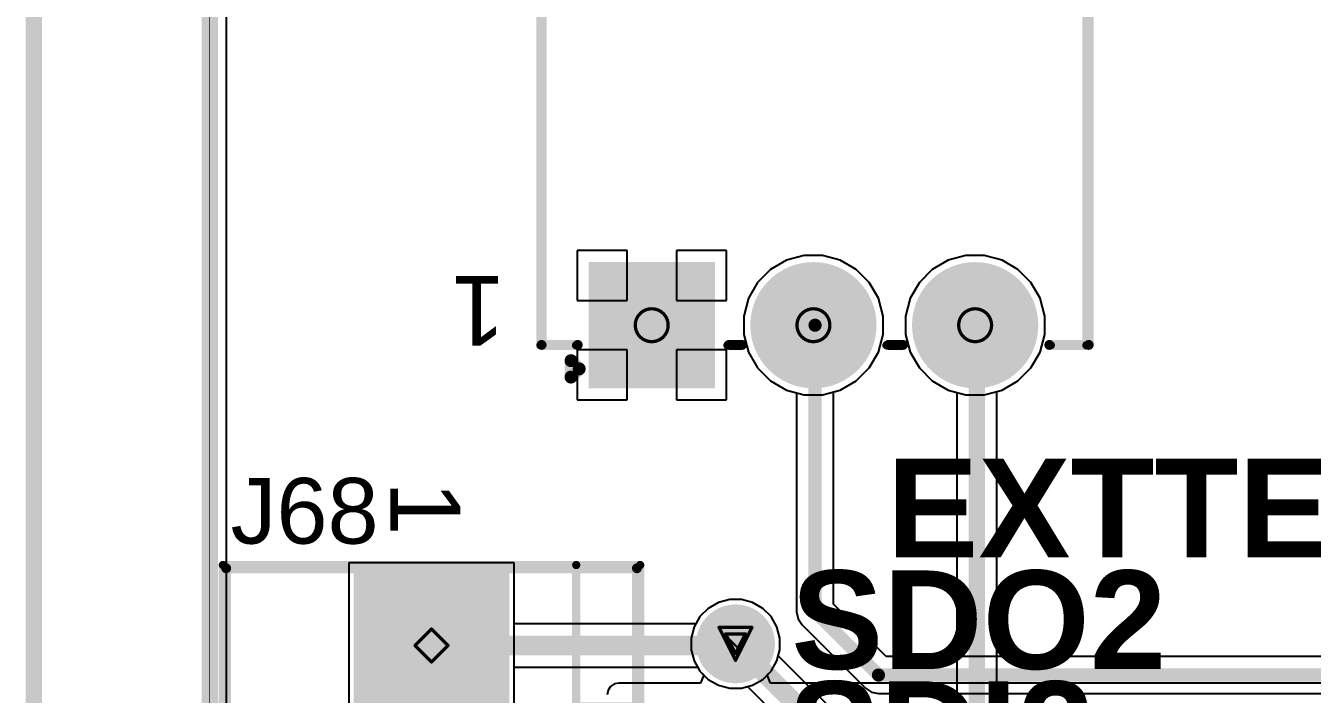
# Model space of a CAD drawing. Header units: inches. Extents: x -0.1 to 17.9, y -0.8 to 4.8.
# Drawn here: x -0.112 to 0.671, y 3.545 to 3.952 of the extents above; entities that cross this region are included whole.
import ezdxf

# ---------------------------------------------------------------- set-up
doc = ezdxf.new("R2010")
doc.units = ezdxf.units.IN
doc.header["$MEASUREMENT"] = 0
for name, color, linetype in [('Board Outline', 216, 'Continuous'), ('Bottom Layer 1', 5, 'Continuous'), ('Bottom Solder', 6, 'Continuous'), ('Dimension', 6, 'Continuous'), ('Drill Drawing', 1, 'Continuous'), ('GND+Signal', 16, 'Continuous'), ('Multi-Layer', 9, 'Continuous'), ('Pad Holes', 156, 'Continuous'), ('PWR+Signal', 76, 'Continuous'), ('Route Tool Path', 56, 'Continuous'), ('Top 3D Body', 56, 'Continuous'), ('Top Layer 1', 1, 'Continuous'), ('Top Overlay', 2, 'Continuous'), ('Top Solder', 216, 'Continuous'), ('Top Value', 56, 'Continuous')]:
    doc.layers.add(name, color=color, linetype=linetype)
doc.styles.add('Arial', font='', dxfattribs={"height": 0.2})
doc.styles.add('Arial_Bold', font='', dxfattribs={"height": 0.2})
doc.styles.get('Arial').set_extended_font_data('Arial')
doc.styles.get('Arial_Bold').set_extended_font_data('Arial', bold=True)

# ---------------------------------------------------------------- blocks, each defined once
blk = doc.blocks.new('T____P______TH_1_8___H_________0_92___51')
at = {"layer": 'Bottom Layer 1'}
h = blk.add_hatch(color=5, dxfattribs=at)
edge = h.paths.add_edge_path()
edge.add_arc((0.233, -0.174), 0.02, 0, 360)
at = {"layer": 'Bottom Solder'}
h = blk.add_hatch(color=6, dxfattribs=at)
edge = h.paths.add_edge_path()
edge.add_arc((0.233, -0.174), 0.024, 0, 360)
at = {"layer": 'GND+Signal'}
h = blk.add_hatch(color=16, dxfattribs=at)
edge = h.paths.add_edge_path()
edge.add_arc((0.233, -0.174), 0.02, 0, 360)
at = {"layer": 'Multi-Layer'}
h = blk.add_hatch(color=9, dxfattribs=at)
edge = h.paths.add_edge_path()
edge.add_arc((0.233, -0.174), 0.02, 0, 360)
at = {"layer": 'Pad Holes'}
h = blk.add_hatch(color=7, dxfattribs=at)
edge = h.paths.add_edge_path()
edge.add_arc((0.233, -0.174), 0.01, 0, 360)
at = {"layer": 'PWR+Signal'}
h = blk.add_hatch(color=76, dxfattribs=at)
edge = h.paths.add_edge_path()
edge.add_arc((0.233, -0.174), 0.02, 0, 360)
at = {"layer": 'Top Layer 1'}
h = blk.add_hatch(color=1, dxfattribs=at)
edge = h.paths.add_edge_path()
edge.add_arc((0.233, -0.174), 0.02, 0, 360)
at = {"layer": 'Top Solder'}
h = blk.add_hatch(color=216, dxfattribs=at)
edge = h.paths.add_edge_path()
edge.add_arc((0.233, -0.174), 0.024, 0, 360)
blk = doc.blocks.new('1718561004_80')
at = {"layer": 'Bottom Layer 1'}
blk.add_hatch(color=5, dxfattribs=at).paths.add_polyline_path([(-0.19331, 0.04331), (-0.10669, 0.04331), (-0.10669, -0.04331), (-0.19331, -0.04331)])
h = blk.add_hatch(color=5, dxfattribs=at)
edge = h.paths.add_edge_path()
edge.add_arc((-0.05, 0), 0.04331, 0, 360)
h = blk.add_hatch(color=5, dxfattribs=at)
edge = h.paths.add_edge_path()
edge.add_arc((0.05, 0), 0.04331, 0, 360)
h = blk.add_hatch(color=5, dxfattribs=at)
edge = h.paths.add_edge_path()
edge.add_arc((0.15, 0), 0.04331, 0, 360)
at = {"layer": 'Bottom Solder'}
blk.add_hatch(color=6, dxfattribs=at).paths.add_polyline_path([(-0.19731, 0.04731), (-0.10269, 0.04731), (-0.10269, -0.04731), (-0.19731, -0.04731)])
h = blk.add_hatch(color=6, dxfattribs=at)
edge = h.paths.add_edge_path()
edge.add_arc((-0.05, 0), 0.04731, 0, 360)
h = blk.add_hatch(color=6, dxfattribs=at)
edge = h.paths.add_edge_path()
edge.add_arc((0.05, 0), 0.04731, 0, 360)
h = blk.add_hatch(color=6, dxfattribs=at)
edge = h.paths.add_edge_path()
edge.add_arc((0.15, 0), 0.04731, 0, 360)
at = {"layer": 'GND+Signal'}
blk.add_hatch(color=16, dxfattribs=at).paths.add_polyline_path([(-0.19331, 0.04331), (-0.10669, 0.04331), (-0.10669, -0.04331), (-0.19331, -0.04331)])
h = blk.add_hatch(color=16, dxfattribs=at)
edge = h.paths.add_edge_path()
edge.add_arc((-0.05, 0), 0.04331, 0, 360)
h = blk.add_hatch(color=16, dxfattribs=at)
edge = h.paths.add_edge_path()
edge.add_arc((0.05, 0), 0.04331, 0, 360)
h = blk.add_hatch(color=16, dxfattribs=at)
edge = h.paths.add_edge_path()
edge.add_arc((0.15, 0), 0.04331, 0, 360)
at = {"layer": 'Multi-Layer'}
blk.add_hatch(color=9, dxfattribs=at).paths.add_polyline_path([(-0.19331, 0.04331), (-0.10669, 0.04331), (-0.10669, -0.04331), (-0.19331, -0.04331)])
h = blk.add_hatch(color=9, dxfattribs=at)
edge = h.paths.add_edge_path()
edge.add_arc((-0.05, 0), 0.04331, 0, 360)
h = blk.add_hatch(color=9, dxfattribs=at)
edge = h.paths.add_edge_path()
edge.add_arc((0.05, 0), 0.04331, 0, 360)
h = blk.add_hatch(color=9, dxfattribs=at)
edge = h.paths.add_edge_path()
edge.add_arc((0.15, 0), 0.04331, 0, 360)
at = {"layer": 'Pad Holes'}
h = blk.add_hatch(color=7, dxfattribs=at)
edge = h.paths.add_edge_path()
edge.add_arc((-0.15, 0), 0.02264, 0, 360)
h = blk.add_hatch(color=7, dxfattribs=at)
edge = h.paths.add_edge_path()
edge.add_arc((-0.05, 0), 0.02264, 0, 360)
h = blk.add_hatch(color=7, dxfattribs=at)
edge = h.paths.add_edge_path()
edge.add_arc((0.05, 0), 0.02264, 0, 360)
h = blk.add_hatch(color=7, dxfattribs=at)
edge = h.paths.add_edge_path()
edge.add_arc((0.15, 0), 0.02264, 0, 360)
at = {"layer": 'PWR+Signal'}
blk.add_hatch(color=76, dxfattribs=at).paths.add_polyline_path([(-0.19331, 0.04331), (-0.10669, 0.04331), (-0.10669, -0.04331), (-0.19331, -0.04331)])
h = blk.add_hatch(color=76, dxfattribs=at)
edge = h.paths.add_edge_path()
edge.add_arc((-0.05, 0), 0.04331, 0, 360)
h = blk.add_hatch(color=76, dxfattribs=at)
edge = h.paths.add_edge_path()
edge.add_arc((0.05, 0), 0.04331, 0, 360)
h = blk.add_hatch(color=76, dxfattribs=at)
edge = h.paths.add_edge_path()
edge.add_arc((0.15, 0), 0.04331, 0, 360)
at = {"layer": 'Top Layer 1'}
blk.add_hatch(color=1, dxfattribs=at).paths.add_polyline_path([(-0.19331, 0.04331), (-0.10669, 0.04331), (-0.10669, -0.04331), (-0.19331, -0.04331)])
h = blk.add_hatch(color=1, dxfattribs=at)
edge = h.paths.add_edge_path()
edge.add_arc((-0.05, 0), 0.04331, 0, 360)
h = blk.add_hatch(color=1, dxfattribs=at)
edge = h.paths.add_edge_path()
edge.add_arc((0.05, 0), 0.04331, 0, 360)
h = blk.add_hatch(color=1, dxfattribs=at)
edge = h.paths.add_edge_path()
edge.add_arc((0.15, 0), 0.04331, 0, 360)
at = {"layer": 'Top Overlay'}
blk.add_hatch(color=2, dxfattribs=at).paths.add_polyline_path([(-0.1153, 0.08805), (0.10668, 0.08805), (0.10668, 0.127), (-0.1153, 0.127)])
at = {"layer": 'Top Solder'}
blk.add_hatch(color=216, dxfattribs=at).paths.add_polyline_path([(-0.19731, 0.04731), (-0.10269, 0.04731), (-0.10269, -0.04731), (-0.19731, -0.04731)])
h = blk.add_hatch(color=216, dxfattribs=at)
edge = h.paths.add_edge_path()
edge.add_arc((-0.05, 0), 0.04731, 0, 360)
h = blk.add_hatch(color=216, dxfattribs=at)
edge = h.paths.add_edge_path()
edge.add_arc((0.05, 0), 0.04731, 0, 360)
h = blk.add_hatch(color=216, dxfattribs=at)
edge = h.paths.add_edge_path()
edge.add_arc((0.15, 0), 0.04731, 0, 360)
at = {"layer": 'Top Overlay'}
for points in [[(-0.199, -0.127, 0.005, 0.005, 0), (-0.199, 0.127, 0.005, 0.005, 0)], [(0.199, 0.127, 0.005, 0.005, 0), (-0.199, 0.127, 0.005, 0.005, 0)], [(0.199, -0.127, 0.005, 0.005, 0), (0.199, 0.127, 0.005, 0.005, 0)], [(0.19806, 0.08805, 0.005, 0.005, 0), (-0.199, 0.08805, 0.005, 0.005, 0)], [(0.199, -0.127, 0.005, 0.005, 0), (-0.199, -0.127, 0.005, 0.005, 0)]]:
    blk.add_lwpolyline(points, format="xyseb", dxfattribs=at)
for points in [[(-0.20025, 0.127, 0.0025, 0.0025, 1), (-0.19775, 0.127, 0.0025, 0.0025, 1)], [(-0.20025, 0.127, 0.0025, 0.0025, 1), (-0.19775, 0.127, 0.0025, 0.0025, 1)], [(0.19775, 0.127, 0.0025, 0.0025, 1), (0.20025, 0.127, 0.0025, 0.0025, 1)], [(0.19775, 0.127, 0.0025, 0.0025, 1), (0.20025, 0.127, 0.0025, 0.0025, 1)], [(-0.20025, 0.08805, 0.0025, 0.0025, 1), (-0.19775, 0.08805, 0.0025, 0.0025, 1)], [(0.19681, 0.08805, 0.0025, 0.0025, 1), (0.19931, 0.08805, 0.0025, 0.0025, 1)], [(-0.20025, -0.127, 0.0025, 0.0025, 1), (-0.19775, -0.127, 0.0025, 0.0025, 1)], [(-0.20025, -0.127, 0.0025, 0.0025, 1), (-0.19775, -0.127, 0.0025, 0.0025, 1)], [(0.19775, -0.127, 0.0025, 0.0025, 1), (0.20025, -0.127, 0.0025, 0.0025, 1)], [(0.19775, -0.127, 0.0025, 0.0025, 1), (0.20025, -0.127, 0.0025, 0.0025, 1)]]:
    blk.add_lwpolyline(points, format="xyseb", close=True, dxfattribs=at)
blk = doc.blocks.new('1053131303_193')
at = {"layer": 'Bottom Layer 1'}
h = blk.add_hatch(color=5, dxfattribs=at)
edge = h.paths.add_edge_path()
edge.add_arc((-0.09843, 0.14134), 0.03543, 0, 360)
h = blk.add_hatch(color=5, dxfattribs=at)
edge = h.paths.add_edge_path()
edge.add_arc((0, 0.14134), 0.03543, 0, 360)
blk.add_hatch(color=5, dxfattribs=at).paths.add_polyline_path([(0.06299, 0.17677), (0.13386, 0.17677), (0.13386, 0.10591), (0.06299, 0.10591)])
at = {"layer": 'Bottom Solder'}
h = blk.add_hatch(color=6, dxfattribs=at)
edge = h.paths.add_edge_path()
edge.add_arc((-0.09843, 0.14134), 0.03843, 0, 360)
h = blk.add_hatch(color=6, dxfattribs=at)
edge = h.paths.add_edge_path()
edge.add_arc((0, 0.14134), 0.03843, 0, 360)
blk.add_hatch(color=6, dxfattribs=at).paths.add_polyline_path([(0.05999, 0.17977), (0.13686, 0.17977), (0.13686, 0.10291), (0.05999, 0.10291)])
h = blk.add_hatch(color=6, dxfattribs=at)
edge = h.paths.add_edge_path()
edge.add_arc((-0.09842, -0.14134), 0.003, 0, 360)
h = blk.add_hatch(color=6, dxfattribs=at)
edge = h.paths.add_edge_path()
edge.add_arc((0.09842, -0.14134), 0.003, 0, 360)
at = {"layer": 'GND+Signal'}
h = blk.add_hatch(color=16, dxfattribs=at)
edge = h.paths.add_edge_path()
edge.add_arc((-0.09843, 0.14134), 0.03543, 0, 360)
h = blk.add_hatch(color=16, dxfattribs=at)
edge = h.paths.add_edge_path()
edge.add_arc((0, 0.14134), 0.03543, 0, 360)
blk.add_hatch(color=16, dxfattribs=at).paths.add_polyline_path([(0.06299, 0.17677), (0.13386, 0.17677), (0.13386, 0.10591), (0.06299, 0.10591)])
at = {"layer": 'Multi-Layer'}
h = blk.add_hatch(color=9, dxfattribs=at)
edge = h.paths.add_edge_path()
edge.add_arc((-0.09843, 0.14134), 0.03543, 0, 360)
h = blk.add_hatch(color=9, dxfattribs=at)
edge = h.paths.add_edge_path()
edge.add_arc((0, 0.14134), 0.03543, 0, 360)
blk.add_hatch(color=9, dxfattribs=at).paths.add_polyline_path([(0.06299, 0.17677), (0.13386, 0.17677), (0.13386, 0.10591), (0.06299, 0.10591)])
at = {"layer": 'Pad Holes'}
h = blk.add_hatch(color=7, dxfattribs=at)
edge = h.paths.add_edge_path()
edge.add_arc((-0.09843, 0.14134), 0.02362, 0, 360)
h = blk.add_hatch(color=7, dxfattribs=at)
edge = h.paths.add_edge_path()
edge.add_arc((0, 0.14134), 0.02362, 0, 360)
h = blk.add_hatch(color=7, dxfattribs=at)
edge = h.paths.add_edge_path()
edge.add_arc((0.09842, 0.14134), 0.02362, 0, 360)
h = blk.add_hatch(color=7, dxfattribs=at)
edge = h.paths.add_edge_path()
edge.add_arc((-0.09842, -0.14134), 0.03189, 0, 360)
h = blk.add_hatch(color=7, dxfattribs=at)
edge = h.paths.add_edge_path()
edge.add_arc((0.09547, -0.14134), 0.0315, 90, 270)
edge.add_line((0.09547, -0.17283), (0.10138, -0.17283))
edge.add_arc((0.10138, -0.14134), 0.0315, 270, 450)
edge.add_line((0.10138, -0.10984), (0.09547, -0.10984))
at = {"layer": 'PWR+Signal'}
h = blk.add_hatch(color=76, dxfattribs=at)
edge = h.paths.add_edge_path()
edge.add_arc((-0.09843, 0.14134), 0.03543, 0, 360)
h = blk.add_hatch(color=76, dxfattribs=at)
edge = h.paths.add_edge_path()
edge.add_arc((0, 0.14134), 0.03543, 0, 360)
blk.add_hatch(color=76, dxfattribs=at).paths.add_polyline_path([(0.06299, 0.17677), (0.13386, 0.17677), (0.13386, 0.10591), (0.06299, 0.10591)])
at = {"layer": 'Top Layer 1'}
h = blk.add_hatch(color=1, dxfattribs=at)
edge = h.paths.add_edge_path()
edge.add_arc((-0.09843, 0.14134), 0.03543, 0, 360)
h = blk.add_hatch(color=1, dxfattribs=at)
edge = h.paths.add_edge_path()
edge.add_arc((0, 0.14134), 0.03543, 0, 360)
blk.add_hatch(color=1, dxfattribs=at).paths.add_polyline_path([(0.06299, 0.17677), (0.13386, 0.17677), (0.13386, 0.10591), (0.06299, 0.10591)])
at = {"layer": 'Top Solder'}
h = blk.add_hatch(color=216, dxfattribs=at)
edge = h.paths.add_edge_path()
edge.add_arc((-0.09843, 0.14134), 0.03843, 0, 360)
h = blk.add_hatch(color=216, dxfattribs=at)
edge = h.paths.add_edge_path()
edge.add_arc((0, 0.14134), 0.03843, 0, 360)
blk.add_hatch(color=216, dxfattribs=at).paths.add_polyline_path([(0.05999, 0.17977), (0.13686, 0.17977), (0.13686, 0.10291), (0.05999, 0.10291)])
h = blk.add_hatch(color=216, dxfattribs=at)
edge = h.paths.add_edge_path()
edge.add_arc((-0.09842, -0.14134), 0.003, 0, 360)
h = blk.add_hatch(color=216, dxfattribs=at)
edge = h.paths.add_edge_path()
edge.add_arc((0.09842, -0.14134), 0.003, 0, 360)
at = {"layer": 'Top Overlay'}
for points in [[(0.14756, 0.17292, 0.00787, 0.00787, 0), (0.14256, 0.16792, 0.00787, 0.00787, 0)], [(0.14756, 0.17292, 0.00787, 0.00787, 0), (0.14756, 0.16292, 0.00787, 0.00787, 0)], [(0.14756, 0.16292, 0.00787, 0.00787, 0), (0.14256, 0.16792, 0.00787, 0.00787, 0)], [(-0.16614, 0.15354, 0.005, 0.005, 0), (-0.16614, -0.22909, 0.005, 0.005, 0)], [(-0.14449, 0.15354, 0.005, 0.005, 0), (-0.16614, 0.15354, 0.005, 0.005, 0)], [(-0.04442, 0.15354, 0.005, 0.005, 0), (-0.05401, 0.15354, 0.005, 0.005, 0)], [(0.05236, 0.15354, 0.005, 0.005, 0), (0.04442, 0.15354, 0.005, 0.005, 0)], [(0.16614, 0.15354, 0.005, 0.005, 0), (0.14449, 0.15354, 0.005, 0.005, 0)], [(0.16614, 0.15354, 0.005, 0.005, 0), (0.16614, -0.22909, 0.005, 0.005, 0)], [(0.16614, -0.22909, 0.005, 0.005, 0), (-0.16614, -0.22909, 0.005, 0.005, 0)]]:
    blk.add_lwpolyline(points, format="xyseb", dxfattribs=at)
for points in [[(0.14559, 0.17292, 0.00394, 0.00394, 1), (0.14952, 0.17292, 0.00394, 0.00394, 1)], [(0.14559, 0.17292, 0.00394, 0.00394, 1), (0.14952, 0.17292, 0.00394, 0.00394, 1)], [(0.14059, 0.16792, 0.00394, 0.00394, 1), (0.14452, 0.16792, 0.00394, 0.00394, 1)], [(0.14059, 0.16792, 0.00394, 0.00394, 1), (0.14452, 0.16792, 0.00394, 0.00394, 1)], [(0.14559, 0.16292, 0.00394, 0.00394, 1), (0.14952, 0.16292, 0.00394, 0.00394, 1)], [(0.14559, 0.16292, 0.00394, 0.00394, 1), (0.14952, 0.16292, 0.00394, 0.00394, 1)], [(-0.16739, 0.15354, 0.0025, 0.0025, 1), (-0.16489, 0.15354, 0.0025, 0.0025, 1)], [(-0.16739, 0.15354, 0.0025, 0.0025, 1), (-0.16489, 0.15354, 0.0025, 0.0025, 1)], [(-0.14574, 0.15354, 0.0025, 0.0025, 1), (-0.14324, 0.15354, 0.0025, 0.0025, 1)], [(-0.05526, 0.15354, 0.0025, 0.0025, 1), (-0.05276, 0.15354, 0.0025, 0.0025, 1)], [(-0.04567, 0.15354, 0.0025, 0.0025, 1), (-0.04317, 0.15354, 0.0025, 0.0025, 1)], [(0.04317, 0.15354, 0.0025, 0.0025, 1), (0.04567, 0.15354, 0.0025, 0.0025, 1)], [(0.05111, 0.15354, 0.0025, 0.0025, 1), (0.05361, 0.15354, 0.0025, 0.0025, 1)], [(0.14324, 0.15354, 0.0025, 0.0025, 1), (0.14574, 0.15354, 0.0025, 0.0025, 1)], [(0.16489, 0.15354, 0.0025, 0.0025, 1), (0.16739, 0.15354, 0.0025, 0.0025, 1)], [(0.16489, 0.15354, 0.0025, 0.0025, 1), (0.16739, 0.15354, 0.0025, 0.0025, 1)], [(-0.16739, -0.22909, 0.0025, 0.0025, 1), (-0.16489, -0.22909, 0.0025, 0.0025, 1)], [(-0.16739, -0.22909, 0.0025, 0.0025, 1), (-0.16489, -0.22909, 0.0025, 0.0025, 1)], [(0.16489, -0.22909, 0.0025, 0.0025, 1), (0.16739, -0.22909, 0.0025, 0.0025, 1)], [(0.16489, -0.22909, 0.0025, 0.0025, 1), (0.16739, -0.22909, 0.0025, 0.0025, 1)]]:
    blk.add_lwpolyline(points, format="xyseb", close=True, dxfattribs=at)
at = {"layer": 'Top Overlay', "style": 'Arial'}
blk.add_text('PCB Edge', height=0.025, dxfattribs=at).set_placement((-0.09258, -0.22033))

msp = doc.modelspace()

# ---------------------------------------------------------------- hatches: boundary and pattern name
at = {"layer": 'Pad Holes'}
h = msp.add_hatch(color=7, dxfattribs=at)
edge = h.paths.add_edge_path()
edge.add_arc((0.202, 3.758), 0.0015, 0, 360)
h = msp.add_hatch(color=7, dxfattribs=at)
edge = h.paths.add_edge_path()
edge.add_arc((0.202, 3.758), 0.0015, 0, 360)
h = msp.add_hatch(color=7, dxfattribs=at)
edge = h.paths.add_edge_path()
edge.add_arc((0.224, 3.758), 0.0015, 0, 360)
h = msp.add_hatch(color=7, dxfattribs=at)
edge = h.paths.add_edge_path()
edge.add_arc((0.316, 3.758), 0.0015, 0, 360)
h = msp.add_hatch(color=7, dxfattribs=at)
edge = h.paths.add_edge_path()
edge.add_arc((0.324, 3.758), 0.0015, 0, 360)
h = msp.add_hatch(color=7, dxfattribs=at)
edge = h.paths.add_edge_path()
edge.add_arc((0.413, 3.758), 0.0015, 0, 360)
h = msp.add_hatch(color=7, dxfattribs=at)
edge = h.paths.add_edge_path()
edge.add_arc((0.422, 3.758), 0.0015, 0, 360)
h = msp.add_hatch(color=7, dxfattribs=at)
edge = h.paths.add_edge_path()
edge.add_arc((0.511, 3.758), 0.0015, 0, 360)
h = msp.add_hatch(color=7, dxfattribs=at)
edge = h.paths.add_edge_path()
edge.add_arc((0.535, 3.758), 0.0015, 0, 360)
h = msp.add_hatch(color=7, dxfattribs=at)
edge = h.paths.add_edge_path()
edge.add_arc((0.535, 3.758), 0.0015, 0, 360)
h = msp.add_hatch(color=7, dxfattribs=at)
edge = h.paths.add_edge_path()
edge.add_arc((0.01, 3.622), 0.0015, 0, 360)
h = msp.add_hatch(color=7, dxfattribs=at)
edge = h.paths.add_edge_path()
edge.add_arc((0.01, 3.622), 0.0015, 0, 360)
h = msp.add_hatch(color=7, dxfattribs=at)
edge = h.paths.add_edge_path()
edge.add_arc((0.26, 3.622), 0.0015, 0, 360)
h = msp.add_hatch(color=7, dxfattribs=at)
edge = h.paths.add_edge_path()
edge.add_arc((0.26, 3.622), 0.0015, 0, 360)
at = {"layer": 'Top 3D Body'}
h = msp.add_hatch(color=56, dxfattribs=at)
edge = h.paths.add_edge_path()
edge.add_arc((0.202, 3.758), 0.0015, 0, 360)
h = msp.add_hatch(color=56, dxfattribs=at)
edge = h.paths.add_edge_path()
edge.add_arc((0.202, 3.758), 0.0015, 0, 360)
h = msp.add_hatch(color=56, dxfattribs=at)
edge = h.paths.add_edge_path()
edge.add_arc((0.224, 3.758), 0.0015, 0, 360)
h = msp.add_hatch(color=56, dxfattribs=at)
edge = h.paths.add_edge_path()
edge.add_arc((0.316, 3.758), 0.0015, 0, 360)
h = msp.add_hatch(color=56, dxfattribs=at)
edge = h.paths.add_edge_path()
edge.add_arc((0.324, 3.758), 0.0015, 0, 360)
h = msp.add_hatch(color=56, dxfattribs=at)
edge = h.paths.add_edge_path()
edge.add_arc((0.413, 3.758), 0.0015, 0, 360)
h = msp.add_hatch(color=56, dxfattribs=at)
edge = h.paths.add_edge_path()
edge.add_arc((0.422, 3.758), 0.0015, 0, 360)
h = msp.add_hatch(color=56, dxfattribs=at)
edge = h.paths.add_edge_path()
edge.add_arc((0.511, 3.758), 0.0015, 0, 360)
h = msp.add_hatch(color=56, dxfattribs=at)
edge = h.paths.add_edge_path()
edge.add_arc((0.535, 3.758), 0.0015, 0, 360)
h = msp.add_hatch(color=56, dxfattribs=at)
edge = h.paths.add_edge_path()
edge.add_arc((0.535, 3.758), 0.0015, 0, 360)
h = msp.add_hatch(color=56, dxfattribs=at)
edge = h.paths.add_edge_path()
edge.add_arc((0.01, 3.622), 0.0015, 0, 360)
h = msp.add_hatch(color=56, dxfattribs=at)
edge = h.paths.add_edge_path()
edge.add_arc((0.01, 3.622), 0.0015, 0, 360)
h = msp.add_hatch(color=56, dxfattribs=at)
edge = h.paths.add_edge_path()
edge.add_arc((0.26, 3.622), 0.0015, 0, 360)
h = msp.add_hatch(color=56, dxfattribs=at)
edge = h.paths.add_edge_path()
edge.add_arc((0.26, 3.622), 0.0015, 0, 360)

# ---------------------------------------------------------------- linework, layer by layer
at = {"layer": 'Board Outline'}
msp.add_lwpolyline([(0, 0, 0.01, 0.01, 0), (0, 4.15, 0.01, 0.01, 0)], format="xyseb", dxfattribs=at)
at = {"layer": 'Bottom Layer 1'}
for p, q in [((0.0102, 0.0102), (0.0102, 4.1398)), ((0.254, 3.81543), (0.22357, 3.81543)), ((0.22357, 3.81543), (0.22357, 3.785)), ((0.254, 3.785), (0.254, 3.81543)), ((0.31443, 3.81543), (0.284, 3.81543)), ((0.284, 3.81543), (0.284, 3.785)), ((0.31443, 3.785), (0.31443, 3.81543)), ((0.35105, 3.80954), (0.34137, 3.80395)), ((0.36184, 3.81243), (0.35105, 3.80954)), ((0.37301, 3.81243), (0.36184, 3.81243)), ((0.3838, 3.80954), (0.37301, 3.81243)), ((0.39348, 3.80395), (0.3838, 3.80954)), ((0.44947, 3.80954), (0.4398, 3.80395)), ((0.46026, 3.81243), (0.44947, 3.80954)), ((0.47144, 3.81243), (0.46026, 3.81243)), ((0.48223, 3.80954), (0.47144, 3.81243)), ((0.4919, 3.80395), (0.48223, 3.80954)), ((0.34137, 3.80395), (0.33347, 3.79605)), ((0.40138, 3.79605), (0.39348, 3.80395)), ((0.4398, 3.80395), (0.4319, 3.79605)), ((0.4998, 3.79605), (0.4919, 3.80395)), ((0.33347, 3.79605), (0.32788, 3.78638)), ((0.40697, 3.78638), (0.40138, 3.79605)), ((0.4319, 3.79605), (0.42631, 3.78638)), ((0.50539, 3.78638), (0.4998, 3.79605)), ((0.22357, 3.785), (0.254, 3.785)), ((0.284, 3.785), (0.31443, 3.785)), ((0.32788, 3.78638), (0.32499, 3.77559)), ((0.40986, 3.77559), (0.40697, 3.78638)), ((0.42631, 3.78638), (0.42342, 3.77559)), ((0.50828, 3.77559), (0.50539, 3.78638)), ((0.32499, 3.77559), (0.32499, 3.76441)), ((0.40986, 3.76441), (0.40986, 3.77559)), ((0.42342, 3.77559), (0.42342, 3.76441)), ((0.50828, 3.76441), (0.50828, 3.77559)), ((0.32499, 3.76441), (0.32788, 3.75362)), ((0.40697, 3.75362), (0.40986, 3.76441)), ((0.42342, 3.76441), (0.42631, 3.75362)), ((0.50539, 3.75362), (0.50828, 3.76441)), ((0.254, 3.755), (0.22357, 3.755)), ((0.22357, 3.755), (0.22357, 3.72457)), ((0.254, 3.72457), (0.254, 3.755)), ((0.31443, 3.755), (0.284, 3.755)), ((0.284, 3.755), (0.284, 3.72457)), ((0.31443, 3.72457), (0.31443, 3.755)), ((0.32788, 3.75362), (0.33347, 3.74395)), ((0.40138, 3.74395), (0.40697, 3.75362)), ((0.42631, 3.75362), (0.4319, 3.74395)), ((0.4998, 3.74395), (0.50539, 3.75362)), ((0.33347, 3.74395), (0.34137, 3.73605)), ((0.39348, 3.73605), (0.40138, 3.74395)), ((0.4319, 3.74395), (0.4398, 3.73605)), ((0.4919, 3.73605), (0.4998, 3.74395)), ((0.34137, 3.73605), (0.35105, 3.73046)), ((0.3838, 3.73046), (0.39348, 3.73605)), ((0.4398, 3.73605), (0.44947, 3.73046)), ((0.48223, 3.73046), (0.4919, 3.73605)), ((0.35105, 3.73046), (0.35721, 3.72881)), ((0.35721, 3.72881), (0.35721, 3.59558)), ((0.37964, 3.72934), (0.3838, 3.73046)), ((0.37964, 3.60022), (0.37964, 3.72934)), ((0.44947, 3.73046), (0.46026, 3.72757)), ((0.46026, 3.72757), (0.47144, 3.72757)), ((0.47144, 3.72757), (0.48223, 3.73046)), ((0.22357, 3.72457), (0.254, 3.72457)), ((0.284, 3.72457), (0.31443, 3.72457)), ((0.18531, 3.62531), (0.08469, 3.62531)), ((0.08469, 3.62531), (0.08469, 3.52469)), ((0.18531, 3.52469), (0.18531, 3.62531)), ((0.31645, 3.603), (0.30958, 3.60116)), ((0.32355, 3.603), (0.31645, 3.603)), ((0.33042, 3.60116), (0.32355, 3.603)), ((0.30342, 3.59761), (0.29839, 3.59258)), ((0.30958, 3.60116), (0.30342, 3.59761)), ((0.33658, 3.59761), (0.33042, 3.60116)), ((0.34161, 3.59258), (0.33658, 3.59761)), ((0.35721, 3.59558), (0.35721, 3.59558)), ((0.35721, 3.59558), (0.35806, 3.59128)), ((0.41165, 3.56822), (0.37964, 3.60022)), ((0.29484, 3.58642), (0.293, 3.57955)), ((0.29839, 3.59258), (0.29484, 3.58642)), ((0.34516, 3.58642), (0.34161, 3.59258)), ((0.347, 3.57955), (0.34516, 3.58642)), ((0.35806, 3.59128), (0.36049, 3.58764)), ((0.36049, 3.58764), (0.39907, 3.54907)), ((0.293, 3.57955), (0.293, 3.57245)), ((0.347, 3.57245), (0.347, 3.57955)), ((0.293, 3.57245), (0.29484, 3.56558)), ((0.34601, 3.56874), (0.347, 3.57245)), ((0.29484, 3.56558), (0.29839, 3.55942)), ((0.38449, 3.53025), (0.34601, 3.56874)), ((0.727, 3.56822), (0.41165, 3.56822)), ((0.29839, 3.55942), (0.30342, 3.55439)), ((0.30342, 3.55439), (0.30958, 3.55084)), ((0.30958, 3.55084), (0.31645, 3.549)), ((0.31645, 3.549), (0.32355, 3.549)), ((0.32355, 3.549), (0.32726, 3.54999)), ((0.32726, 3.54999), (0.36963, 3.50763)), ((0.39907, 3.54907), (0.39907, 3.54907)), ((0.39907, 3.54907), (0.40271, 3.54664)), ((0.40271, 3.54664), (0.407, 3.54578)), ((0.407, 3.54578), (0.407, 3.54578)), ((0.407, 3.54578), (0.72235, 3.54578))]:
    msp.add_line(p, q, dxfattribs=at)
for points in [[(0.36842, 3.59558, 0.008, 0.008, 0), (0.36842, 3.77, 0.008, 0.008, 0)], [(0.36842, 3.59558, 0.008, 0.008, 0), (0.407, 3.557, 0.008, 0.008, 0)], [(0.32, 3.576, 0.012, 0.012, 0), (0.379, 3.517, 0.012, 0.012, 0)], [(0.407, 3.557, 0.008, 0.008, 0), (0.727, 3.557, 0.008, 0.008, 0)]]:
    msp.add_lwpolyline(points, format="xyseb", dxfattribs=at)
for points in [[(0.36642, 3.77, 0.004, 0.004, 1), (0.37042, 3.77, 0.004, 0.004, 1)], [(0.36642, 3.59558, 0.004, 0.004, 1), (0.37042, 3.59558, 0.004, 0.004, 1)], [(0.36642, 3.59558, 0.004, 0.004, 1), (0.37042, 3.59558, 0.004, 0.004, 1)], [(0.317, 3.576, 0.006, 0.006, 1), (0.323, 3.576, 0.006, 0.006, 1)], [(0.405, 3.557, 0.004, 0.004, 1), (0.409, 3.557, 0.004, 0.004, 1)], [(0.405, 3.557, 0.004, 0.004, 1), (0.409, 3.557, 0.004, 0.004, 1)]]:
    msp.add_lwpolyline(points, format="xyseb", close=True, dxfattribs=at)
at = {"layer": 'Dimension'}
msp.add_lwpolyline([(-0.107, 2.36491, 0.01, 0.01, 0), (-0.107, 4.15, 0.01, 0.01, 0)], format="xyseb", dxfattribs=at)
at = {"layer": 'Drill Drawing'}
for points in [[(0.279, 3.77, 0.002, 0.002, 1), (0.259, 3.77, 0.002, 0.002, 1)], [(0.37742, 3.77, 0.002, 0.002, 1), (0.35742, 3.77, 0.002, 0.002, 1)], [(0.47585, 3.77, 0.002, 0.002, 1), (0.45585, 3.77, 0.002, 0.002, 1)], [(0.2585, 3.77, 0.001, 0.001, 1), (0.2595, 3.77, 0.001, 0.001, 1)], [(0.2785, 3.77, 0.001, 0.001, 1), (0.2795, 3.77, 0.001, 0.001, 1)], [(0.35692, 3.77, 0.001, 0.001, 1), (0.35792, 3.77, 0.001, 0.001, 1)], [(0.37692, 3.77, 0.001, 0.001, 1), (0.37792, 3.77, 0.001, 0.001, 1)], [(0.45535, 3.77, 0.001, 0.001, 1), (0.45635, 3.77, 0.001, 0.001, 1)], [(0.47535, 3.77, 0.001, 0.001, 1), (0.47635, 3.77, 0.001, 0.001, 1)], [(0.3095, 3.586, 0.001, 0.001, 1), (0.3105, 3.586, 0.001, 0.001, 1)], [(0.3095, 3.586, 0.001, 0.001, 1), (0.3105, 3.586, 0.001, 0.001, 1)], [(0.3295, 3.586, 0.001, 0.001, 1), (0.3305, 3.586, 0.001, 0.001, 1)], [(0.3295, 3.586, 0.001, 0.001, 1), (0.3305, 3.586, 0.001, 0.001, 1)], [(0.1345, 3.585, 0.001, 0.001, 1), (0.1355, 3.585, 0.001, 0.001, 1)], [(0.1345, 3.585, 0.001, 0.001, 1), (0.1355, 3.585, 0.001, 0.001, 1)], [(0.3135, 3.582, 0.001, 0.001, 1), (0.3145, 3.582, 0.001, 0.001, 1)], [(0.3135, 3.582, 0.001, 0.001, 1), (0.3145, 3.582, 0.001, 0.001, 1)], [(0.3255, 3.582, 0.001, 0.001, 1), (0.3265, 3.582, 0.001, 0.001, 1)], [(0.3255, 3.582, 0.001, 0.001, 1), (0.3265, 3.582, 0.001, 0.001, 1)], [(0.1245, 3.575, 0.001, 0.001, 1), (0.1255, 3.575, 0.001, 0.001, 1)], [(0.1245, 3.575, 0.001, 0.001, 1), (0.1255, 3.575, 0.001, 0.001, 1)], [(0.1445, 3.575, 0.001, 0.001, 1), (0.1455, 3.575, 0.001, 0.001, 1)], [(0.1445, 3.575, 0.001, 0.001, 1), (0.1455, 3.575, 0.001, 0.001, 1)], [(0.3195, 3.57, 0.001, 0.001, 1), (0.3205, 3.57, 0.001, 0.001, 1)], [(0.3195, 3.57, 0.001, 0.001, 1), (0.3205, 3.57, 0.001, 0.001, 1)], [(0.1345, 3.565, 0.001, 0.001, 1), (0.1355, 3.565, 0.001, 0.001, 1)], [(0.1345, 3.565, 0.001, 0.001, 1), (0.1355, 3.565, 0.001, 0.001, 1)], [(0.3195, 3.566, 0.001, 0.001, 1), (0.3205, 3.566, 0.001, 0.001, 1)], [(0.3195, 3.566, 0.001, 0.001, 1), (0.3205, 3.566, 0.001, 0.001, 1)]]:
    msp.add_lwpolyline(points, format="xyseb", close=True, dxfattribs=at)
for points in [[(0.31, 3.586, 0.002, 0.002, 0), (0.33, 3.586, 0.002, 0.002, 0)], [(0.31, 3.586, 0.002, 0.002, 0), (0.32, 3.566, 0.002, 0.002, 0)], [(0.32, 3.566, 0.002, 0.002, 0), (0.33, 3.586, 0.002, 0.002, 0)], [(0.125, 3.575, 0.002, 0.002, 0), (0.135, 3.585, 0.002, 0.002, 0)], [(0.135, 3.585, 0.002, 0.002, 0), (0.145, 3.575, 0.002, 0.002, 0)], [(0.314, 3.582, 0.002, 0.002, 0), (0.326, 3.582, 0.002, 0.002, 0)], [(0.314, 3.582, 0.002, 0.002, 0), (0.32, 3.57, 0.002, 0.002, 0)], [(0.32, 3.57, 0.002, 0.002, 0), (0.326, 3.582, 0.002, 0.002, 0)], [(0.125, 3.575, 0.002, 0.002, 0), (0.135, 3.565, 0.002, 0.002, 0)], [(0.135, 3.565, 0.002, 0.002, 0), (0.145, 3.575, 0.002, 0.002, 0)]]:
    msp.add_lwpolyline(points, format="xyseb", dxfattribs=at)
at = {"layer": 'GND+Signal'}
for p, q in [((0.0102, 3.01474), (0.0102, 4.1398)), ((0.254, 3.81543), (0.22357, 3.81543)), ((0.22357, 3.81543), (0.22357, 3.785)), ((0.254, 3.785), (0.254, 3.81543)), ((0.31443, 3.81543), (0.284, 3.81543)), ((0.284, 3.81543), (0.284, 3.785)), ((0.31443, 3.785), (0.31443, 3.81543)), ((0.35105, 3.80954), (0.34137, 3.80395)), ((0.36184, 3.81243), (0.35105, 3.80954)), ((0.37301, 3.81243), (0.36184, 3.81243)), ((0.3838, 3.80954), (0.37301, 3.81243)), ((0.39348, 3.80395), (0.3838, 3.80954)), ((0.44947, 3.80954), (0.4398, 3.80395)), ((0.46026, 3.81243), (0.44947, 3.80954)), ((0.47144, 3.81243), (0.46026, 3.81243)), ((0.48223, 3.80954), (0.47144, 3.81243)), ((0.4919, 3.80395), (0.48223, 3.80954)), ((0.34137, 3.80395), (0.33347, 3.79605)), ((0.40138, 3.79605), (0.39348, 3.80395)), ((0.4398, 3.80395), (0.4319, 3.79605)), ((0.4998, 3.79605), (0.4919, 3.80395)), ((0.33347, 3.79605), (0.32788, 3.78638)), ((0.40697, 3.78638), (0.40138, 3.79605)), ((0.4319, 3.79605), (0.42631, 3.78638)), ((0.50539, 3.78638), (0.4998, 3.79605)), ((0.22357, 3.785), (0.254, 3.785)), ((0.284, 3.785), (0.31443, 3.785)), ((0.32788, 3.78638), (0.32499, 3.77559)), ((0.40986, 3.77559), (0.40697, 3.78638)), ((0.42631, 3.78638), (0.42342, 3.77559)), ((0.50828, 3.77559), (0.50539, 3.78638)), ((0.32499, 3.77559), (0.32499, 3.76441)), ((0.40986, 3.76441), (0.40986, 3.77559)), ((0.42342, 3.77559), (0.42342, 3.76441)), ((0.50828, 3.76441), (0.50828, 3.77559)), ((0.32499, 3.76441), (0.32788, 3.75362)), ((0.40697, 3.75362), (0.40986, 3.76441)), ((0.42342, 3.76441), (0.42631, 3.75362)), ((0.50539, 3.75362), (0.50828, 3.76441)), ((0.254, 3.755), (0.22357, 3.755)), ((0.22357, 3.755), (0.22357, 3.72457)), ((0.254, 3.72457), (0.254, 3.755)), ((0.31443, 3.755), (0.284, 3.755)), ((0.284, 3.755), (0.284, 3.72457)), ((0.31443, 3.72457), (0.31443, 3.755)), ((0.32788, 3.75362), (0.33347, 3.74395)), ((0.40138, 3.74395), (0.40697, 3.75362)), ((0.42631, 3.75362), (0.4319, 3.74395)), ((0.4998, 3.74395), (0.50539, 3.75362)), ((0.33347, 3.74395), (0.34137, 3.73605)), ((0.39348, 3.73605), (0.40138, 3.74395)), ((0.4319, 3.74395), (0.4398, 3.73605)), ((0.4919, 3.73605), (0.4998, 3.74395)), ((0.34137, 3.73605), (0.35105, 3.73046)), ((0.3838, 3.73046), (0.39348, 3.73605)), ((0.4398, 3.73605), (0.44947, 3.73046)), ((0.48223, 3.73046), (0.4919, 3.73605)), ((0.35105, 3.73046), (0.36184, 3.72757)), ((0.36184, 3.72757), (0.37301, 3.72757)), ((0.37301, 3.72757), (0.3838, 3.73046)), ((0.44947, 3.73046), (0.46026, 3.72757)), ((0.46026, 3.72757), (0.47144, 3.72757)), ((0.47144, 3.72757), (0.48223, 3.73046)), ((0.22357, 3.72457), (0.254, 3.72457)), ((0.284, 3.72457), (0.31443, 3.72457)), ((0.18531, 3.62531), (0.08469, 3.62531)), ((0.08469, 3.62531), (0.08469, 3.52469)), ((0.18531, 3.52469), (0.18531, 3.62531)), ((0.31645, 3.603), (0.30958, 3.60116)), ((0.32355, 3.603), (0.31645, 3.603)), ((0.33042, 3.60116), (0.32355, 3.603)), ((0.30342, 3.59761), (0.29839, 3.59258)), ((0.30958, 3.60116), (0.30342, 3.59761)), ((0.33658, 3.59761), (0.33042, 3.60116)), ((0.34161, 3.59258), (0.33658, 3.59761)), ((0.29484, 3.58642), (0.293, 3.57955)), ((0.29839, 3.59258), (0.29484, 3.58642)), ((0.34516, 3.58642), (0.34161, 3.59258)), ((0.347, 3.57955), (0.34516, 3.58642)), ((0.293, 3.57955), (0.293, 3.57245)), ((0.347, 3.57245), (0.347, 3.57955)), ((0.293, 3.57245), (0.29484, 3.56558)), ((0.34516, 3.56558), (0.347, 3.57245)), ((0.29484, 3.56558), (0.29839, 3.55942)), ((0.34161, 3.55942), (0.34516, 3.56558)), ((0.29839, 3.55942), (0.30342, 3.55439)), ((0.33658, 3.55439), (0.34161, 3.55942)), ((0.30342, 3.55439), (0.30958, 3.55084)), ((0.30958, 3.55084), (0.31645, 3.549)), ((0.31645, 3.549), (0.32355, 3.549)), ((0.32355, 3.549), (0.33042, 3.55084)), ((0.33042, 3.55084), (0.33658, 3.55439))]:
    msp.add_line(p, q, dxfattribs=at)
at = {"layer": 'PWR+Signal'}
for p, q in [((0.0102, 0.0102), (0.0102, 4.1398)), ((0.254, 3.81543), (0.22357, 3.81543)), ((0.22357, 3.81543), (0.22357, 3.785)), ((0.254, 3.785), (0.254, 3.81543)), ((0.31443, 3.81543), (0.284, 3.81543)), ((0.284, 3.81543), (0.284, 3.785)), ((0.31443, 3.785), (0.31443, 3.81543)), ((0.35105, 3.80954), (0.34137, 3.80395)), ((0.36184, 3.81243), (0.35105, 3.80954)), ((0.37301, 3.81243), (0.36184, 3.81243)), ((0.3838, 3.80954), (0.37301, 3.81243)), ((0.39348, 3.80395), (0.3838, 3.80954)), ((0.44947, 3.80954), (0.4398, 3.80395)), ((0.46026, 3.81243), (0.44947, 3.80954)), ((0.47144, 3.81243), (0.46026, 3.81243)), ((0.48223, 3.80954), (0.47144, 3.81243)), ((0.4919, 3.80395), (0.48223, 3.80954)), ((0.34137, 3.80395), (0.33347, 3.79605)), ((0.40138, 3.79605), (0.39348, 3.80395)), ((0.4398, 3.80395), (0.4319, 3.79605)), ((0.4998, 3.79605), (0.4919, 3.80395)), ((0.33347, 3.79605), (0.32788, 3.78638)), ((0.40697, 3.78638), (0.40138, 3.79605)), ((0.4319, 3.79605), (0.42631, 3.78638)), ((0.50539, 3.78638), (0.4998, 3.79605)), ((0.22357, 3.785), (0.254, 3.785)), ((0.284, 3.785), (0.31443, 3.785)), ((0.32788, 3.78638), (0.32499, 3.77559)), ((0.40986, 3.77559), (0.40697, 3.78638)), ((0.42631, 3.78638), (0.42342, 3.77559)), ((0.50828, 3.77559), (0.50539, 3.78638)), ((0.32499, 3.77559), (0.32499, 3.76441)), ((0.40986, 3.76441), (0.40986, 3.77559)), ((0.42342, 3.77559), (0.42342, 3.76441)), ((0.50828, 3.76441), (0.50828, 3.77559)), ((0.32499, 3.76441), (0.32788, 3.75362)), ((0.40697, 3.75362), (0.40986, 3.76441)), ((0.42342, 3.76441), (0.42631, 3.75362)), ((0.50539, 3.75362), (0.50828, 3.76441)), ((0.254, 3.755), (0.22357, 3.755)), ((0.22357, 3.755), (0.22357, 3.72457)), ((0.254, 3.72457), (0.254, 3.755)), ((0.31443, 3.755), (0.284, 3.755)), ((0.284, 3.755), (0.284, 3.72457)), ((0.31443, 3.72457), (0.31443, 3.755)), ((0.32788, 3.75362), (0.33347, 3.74395)), ((0.40138, 3.74395), (0.40697, 3.75362)), ((0.42631, 3.75362), (0.4319, 3.74395)), ((0.4998, 3.74395), (0.50539, 3.75362)), ((0.33347, 3.74395), (0.34137, 3.73605)), ((0.39348, 3.73605), (0.40138, 3.74395)), ((0.4319, 3.74395), (0.4398, 3.73605)), ((0.4919, 3.73605), (0.4998, 3.74395)), ((0.34137, 3.73605), (0.35105, 3.73046)), ((0.3838, 3.73046), (0.39348, 3.73605)), ((0.4398, 3.73605), (0.44947, 3.73046)), ((0.48223, 3.73046), (0.4919, 3.73605)), ((0.35105, 3.73046), (0.36184, 3.72757)), ((0.36184, 3.72757), (0.37301, 3.72757)), ((0.37301, 3.72757), (0.3838, 3.73046)), ((0.44947, 3.73046), (0.46026, 3.72757)), ((0.46026, 3.72757), (0.47144, 3.72757)), ((0.47144, 3.72757), (0.48223, 3.73046)), ((0.22357, 3.72457), (0.254, 3.72457)), ((0.284, 3.72457), (0.31443, 3.72457)), ((0.18531, 3.62531), (0.08469, 3.62531)), ((0.08469, 3.62531), (0.08469, 3.52469)), ((0.18531, 3.52469), (0.18531, 3.62531)), ((0.31645, 3.603), (0.30958, 3.60116)), ((0.32355, 3.603), (0.31645, 3.603)), ((0.33042, 3.60116), (0.32355, 3.603)), ((0.30342, 3.59761), (0.29839, 3.59258)), ((0.30958, 3.60116), (0.30342, 3.59761)), ((0.33658, 3.59761), (0.33042, 3.60116)), ((0.34161, 3.59258), (0.33658, 3.59761)), ((0.29484, 3.58642), (0.293, 3.57955)), ((0.29839, 3.59258), (0.29484, 3.58642)), ((0.34516, 3.58642), (0.34161, 3.59258)), ((0.347, 3.57955), (0.34516, 3.58642)), ((0.293, 3.57955), (0.293, 3.57245)), ((0.347, 3.57245), (0.347, 3.57955)), ((0.293, 3.57245), (0.29484, 3.56558)), ((0.34516, 3.56558), (0.347, 3.57245)), ((0.29484, 3.56558), (0.29839, 3.55942)), ((0.34161, 3.55942), (0.34516, 3.56558)), ((0.29839, 3.55942), (0.30068, 3.55714)), ((0.30068, 3.55714), (0.29861, 3.55214)), ((0.33932, 3.55714), (0.34161, 3.55942)), ((0.34139, 3.55214), (0.33932, 3.55714)), ((0.24241, 3.54773), (0.24186, 3.545)), ((0.24395, 3.55005), (0.24241, 3.54773)), ((0.24627, 3.55159), (0.24395, 3.55005)), ((0.249, 3.55214), (0.24627, 3.55159)), ((0.29861, 3.55214), (0.249, 3.55214)), ((2.1862, 3.55214), (0.34139, 3.55214))]:
    msp.add_line(p, q, dxfattribs=at)
at = {"layer": 'Route Tool Path'}
msp.add_lwpolyline([(0, 0, 0.0005, 0.0005, 0), (0, 4.15, 0.0005, 0.0005, 0)], format="xyseb", dxfattribs=at)
at = {"layer": 'Top 3D Body'}
for points in [[(0.202, 3.758, 0.006, 0.006, 0), (0.202, 4.179, 0.006, 0.006, 0)], [(0.535, 3.758, 0.006, 0.006, 0), (0.535, 4.179, 0.006, 0.006, 0)], [(0.202, 3.758, 0.006, 0.006, 0), (0.224, 3.758, 0.006, 0.006, 0)], [(0.316, 3.758, 0.006, 0.006, 0), (0.324, 3.758, 0.006, 0.006, 0)], [(0.413, 3.758, 0.006, 0.006, 0), (0.422, 3.758, 0.006, 0.006, 0)], [(0.511, 3.758, 0.006, 0.006, 0), (0.535, 3.758, 0.006, 0.006, 0)], [(0.01, 3.228, 0.006, 0.006, 0), (0.01, 3.622, 0.006, 0.006, 0)], [(0.01, 3.622, 0.006, 0.006, 0), (0.26, 3.622, 0.006, 0.006, 0)], [(0.26, 3.228, 0.006, 0.006, 0), (0.26, 3.622, 0.006, 0.006, 0)]]:
    msp.add_lwpolyline(points, format="xyseb", dxfattribs=at)
for points in [[(0.2005, 3.758, 0.003, 0.003, 1), (0.2035, 3.758, 0.003, 0.003, 1)], [(0.2005, 3.758, 0.003, 0.003, 1), (0.2035, 3.758, 0.003, 0.003, 1)], [(0.2225, 3.758, 0.003, 0.003, 1), (0.2255, 3.758, 0.003, 0.003, 1)], [(0.3145, 3.758, 0.003, 0.003, 1), (0.3175, 3.758, 0.003, 0.003, 1)], [(0.3225, 3.758, 0.003, 0.003, 1), (0.3255, 3.758, 0.003, 0.003, 1)], [(0.4115, 3.758, 0.003, 0.003, 1), (0.4145, 3.758, 0.003, 0.003, 1)], [(0.4205, 3.758, 0.003, 0.003, 1), (0.4235, 3.758, 0.003, 0.003, 1)], [(0.5095, 3.758, 0.003, 0.003, 1), (0.5125, 3.758, 0.003, 0.003, 1)], [(0.5335, 3.758, 0.003, 0.003, 1), (0.5365, 3.758, 0.003, 0.003, 1)], [(0.5335, 3.758, 0.003, 0.003, 1), (0.5365, 3.758, 0.003, 0.003, 1)], [(0.0085, 3.622, 0.003, 0.003, 1), (0.0115, 3.622, 0.003, 0.003, 1)], [(0.0085, 3.622, 0.003, 0.003, 1), (0.0115, 3.622, 0.003, 0.003, 1)], [(0.2585, 3.622, 0.003, 0.003, 1), (0.2615, 3.622, 0.003, 0.003, 1)], [(0.2585, 3.622, 0.003, 0.003, 1), (0.2615, 3.622, 0.003, 0.003, 1)]]:
    msp.add_lwpolyline(points, format="xyseb", close=True, dxfattribs=at)
at = {"layer": 'Top Layer 1'}
for p, q in [((0.0102, 2.61903), (0.0102, 4.1398)), ((0.254, 3.81543), (0.22357, 3.81543)), ((0.22357, 3.81543), (0.22357, 3.785)), ((0.254, 3.785), (0.254, 3.81543)), ((0.31443, 3.81543), (0.284, 3.81543)), ((0.284, 3.81543), (0.284, 3.785)), ((0.31443, 3.785), (0.31443, 3.81543)), ((0.35105, 3.80954), (0.34137, 3.80395)), ((0.36184, 3.81243), (0.35105, 3.80954)), ((0.37301, 3.81243), (0.36184, 3.81243)), ((0.3838, 3.80954), (0.37301, 3.81243)), ((0.39348, 3.80395), (0.3838, 3.80954)), ((0.44947, 3.80954), (0.4398, 3.80395)), ((0.46026, 3.81243), (0.44947, 3.80954)), ((0.47144, 3.81243), (0.46026, 3.81243)), ((0.48223, 3.80954), (0.47144, 3.81243)), ((0.4919, 3.80395), (0.48223, 3.80954)), ((0.34137, 3.80395), (0.33347, 3.79605)), ((0.40138, 3.79605), (0.39348, 3.80395)), ((0.4398, 3.80395), (0.4319, 3.79605)), ((0.4998, 3.79605), (0.4919, 3.80395)), ((0.33347, 3.79605), (0.32788, 3.78638)), ((0.40697, 3.78638), (0.40138, 3.79605)), ((0.4319, 3.79605), (0.42631, 3.78638)), ((0.50539, 3.78638), (0.4998, 3.79605)), ((0.22357, 3.785), (0.254, 3.785)), ((0.284, 3.785), (0.31443, 3.785)), ((0.32788, 3.78638), (0.32499, 3.77559)), ((0.40986, 3.77559), (0.40697, 3.78638)), ((0.42631, 3.78638), (0.42342, 3.77559)), ((0.50828, 3.77559), (0.50539, 3.78638)), ((0.32499, 3.77559), (0.32499, 3.76441)), ((0.40986, 3.76441), (0.40986, 3.77559)), ((0.42342, 3.77559), (0.42342, 3.76441)), ((0.50828, 3.76441), (0.50828, 3.77559)), ((0.32499, 3.76441), (0.32788, 3.75362)), ((0.40697, 3.75362), (0.40986, 3.76441)), ((0.42342, 3.76441), (0.42631, 3.75362)), ((0.50539, 3.75362), (0.50828, 3.76441)), ((0.254, 3.755), (0.22357, 3.755)), ((0.22357, 3.755), (0.22357, 3.72457)), ((0.254, 3.72457), (0.254, 3.755)), ((0.31443, 3.755), (0.284, 3.755)), ((0.284, 3.755), (0.284, 3.72457)), ((0.31443, 3.72457), (0.31443, 3.755)), ((0.32788, 3.75362), (0.33347, 3.74395)), ((0.40138, 3.74395), (0.40697, 3.75362)), ((0.42631, 3.75362), (0.4319, 3.74395)), ((0.4998, 3.74395), (0.50539, 3.75362)), ((0.33347, 3.74395), (0.34137, 3.73605)), ((0.39348, 3.73605), (0.40138, 3.74395)), ((0.4319, 3.74395), (0.4398, 3.73605)), ((0.4919, 3.73605), (0.4998, 3.74395)), ((0.34137, 3.73605), (0.35105, 3.73046)), ((0.3838, 3.73046), (0.39348, 3.73605)), ((0.4398, 3.73605), (0.44947, 3.73046)), ((0.48223, 3.73046), (0.4919, 3.73605)), ((0.35105, 3.73046), (0.36184, 3.72757)), ((0.36184, 3.72757), (0.37301, 3.72757)), ((0.37301, 3.72757), (0.3838, 3.73046)), ((0.44947, 3.73046), (0.45462, 3.72908)), ((0.45462, 3.72908), (0.45462, 3.49615)), ((0.47909, 3.72962), (0.48223, 3.73046)), ((0.47909, 3.50122), (0.47909, 3.72962)), ((0.22357, 3.72457), (0.254, 3.72457)), ((0.284, 3.72457), (0.31443, 3.72457)), ((0.18531, 3.62531), (0.08469, 3.62531)), ((0.08469, 3.62531), (0.08469, 3.52469)), ((0.18531, 3.58825), (0.18531, 3.62531)), ((0.31645, 3.603), (0.30958, 3.60116)), ((0.32355, 3.603), (0.31645, 3.603)), ((0.33042, 3.60116), (0.32355, 3.603)), ((0.30342, 3.59761), (0.29839, 3.59258)), ((0.30958, 3.60116), (0.30342, 3.59761)), ((0.33658, 3.59761), (0.33042, 3.60116)), ((0.34161, 3.59258), (0.33658, 3.59761)), ((0.2959, 3.58825), (0.18531, 3.58825)), ((0.29839, 3.59258), (0.2959, 3.58825)), ((0.34516, 3.58642), (0.34161, 3.59258)), ((0.347, 3.57955), (0.34516, 3.58642)), ((0.347, 3.57245), (0.347, 3.57955)), ((0.34516, 3.56558), (0.347, 3.57245)), ((0.34161, 3.55942), (0.34516, 3.56558)), ((0.18531, 3.52469), (0.18531, 3.56175)), ((0.18531, 3.56175), (0.29705, 3.56175)), ((0.29705, 3.56175), (0.29839, 3.55942)), ((0.29839, 3.55942), (0.30342, 3.55439)), ((0.33658, 3.55439), (0.34161, 3.55942)), ((0.30342, 3.55439), (0.30958, 3.55084)), ((0.30958, 3.55084), (0.31645, 3.549)), ((0.31645, 3.549), (0.32355, 3.549)), ((0.32355, 3.549), (0.33042, 3.55084)), ((0.33042, 3.55084), (0.33658, 3.55439))]:
    msp.add_line(p, q, dxfattribs=at)
for points in [[(0.46685, 3.49615, 0.01, 0.01, 0), (0.46685, 3.77, 0.01, 0.01, 0)], [(0.135, 3.575, 0.012, 0.012, 0), (0.319, 3.575, 0.012, 0.012, 0)], [(0.319, 3.575, 0.012, 0.012, 0), (0.32, 3.576, 0.012, 0.012, 0)]]:
    msp.add_lwpolyline(points, format="xyseb", dxfattribs=at)
for points in [[(0.46435, 3.77, 0.005, 0.005, 1), (0.46935, 3.77, 0.005, 0.005, 1)], [(0.132, 3.575, 0.006, 0.006, 1), (0.138, 3.575, 0.006, 0.006, 1)], [(0.316, 3.575, 0.006, 0.006, 1), (0.322, 3.575, 0.006, 0.006, 1)], [(0.316, 3.575, 0.006, 0.006, 1), (0.322, 3.575, 0.006, 0.006, 1)], [(0.317, 3.576, 0.006, 0.006, 1), (0.323, 3.576, 0.006, 0.006, 1)]]:
    msp.add_lwpolyline(points, format="xyseb", close=True, dxfattribs=at)
at = {"layer": 'Top Value'}
msp.add_lwpolyline([(0, 0, 0.0005, 0.0005, 0), (0, 4.15, 0.0005, 0.0005, 0)], format="xyseb", dxfattribs=at)

# ---------------------------------------------------------------- block references
for name, p, rotation in [('1053131303_193', (0.36742, 3.91134), 180), ('1718561004_80', (0.135, 3.425), 270)]:
    msp.add_blockref(name, p, dxfattribs=dict(rotation=rotation))
msp.add_blockref('T____P______TH_1_8___H_________0_92___51', (0.087, 3.75))

# ---------------------------------------------------------------- texts
at = {"layer": 'Top 3D Body', "style": 'Arial'}
for rotation, p in [(180, (0.18, 3.8)), (270, (0.11, 3.675))]:
    msp.add_text('1', height=0.0425, rotation=rotation, dxfattribs=at).set_placement(p)
at = {"layer": 'Top Overlay'}
for s, height, style, p in [('EXTTEMP5V', 0.06, 'Arial_Bold', (0.412, 3.6287)), ('J68', 0.04, 'Arial', (0.01268, 3.63701)), ('SDO2', 0.06, 'Arial_Bold', (0.354, 3.5607)), ('SDI2', 0.06, 'Arial_Bold', (0.352, 3.4932))]:
    msp.add_text(s, height=height, dxfattribs=dict(at, style=style)).set_placement(p)

doc.saveas('drawing.dxf')
